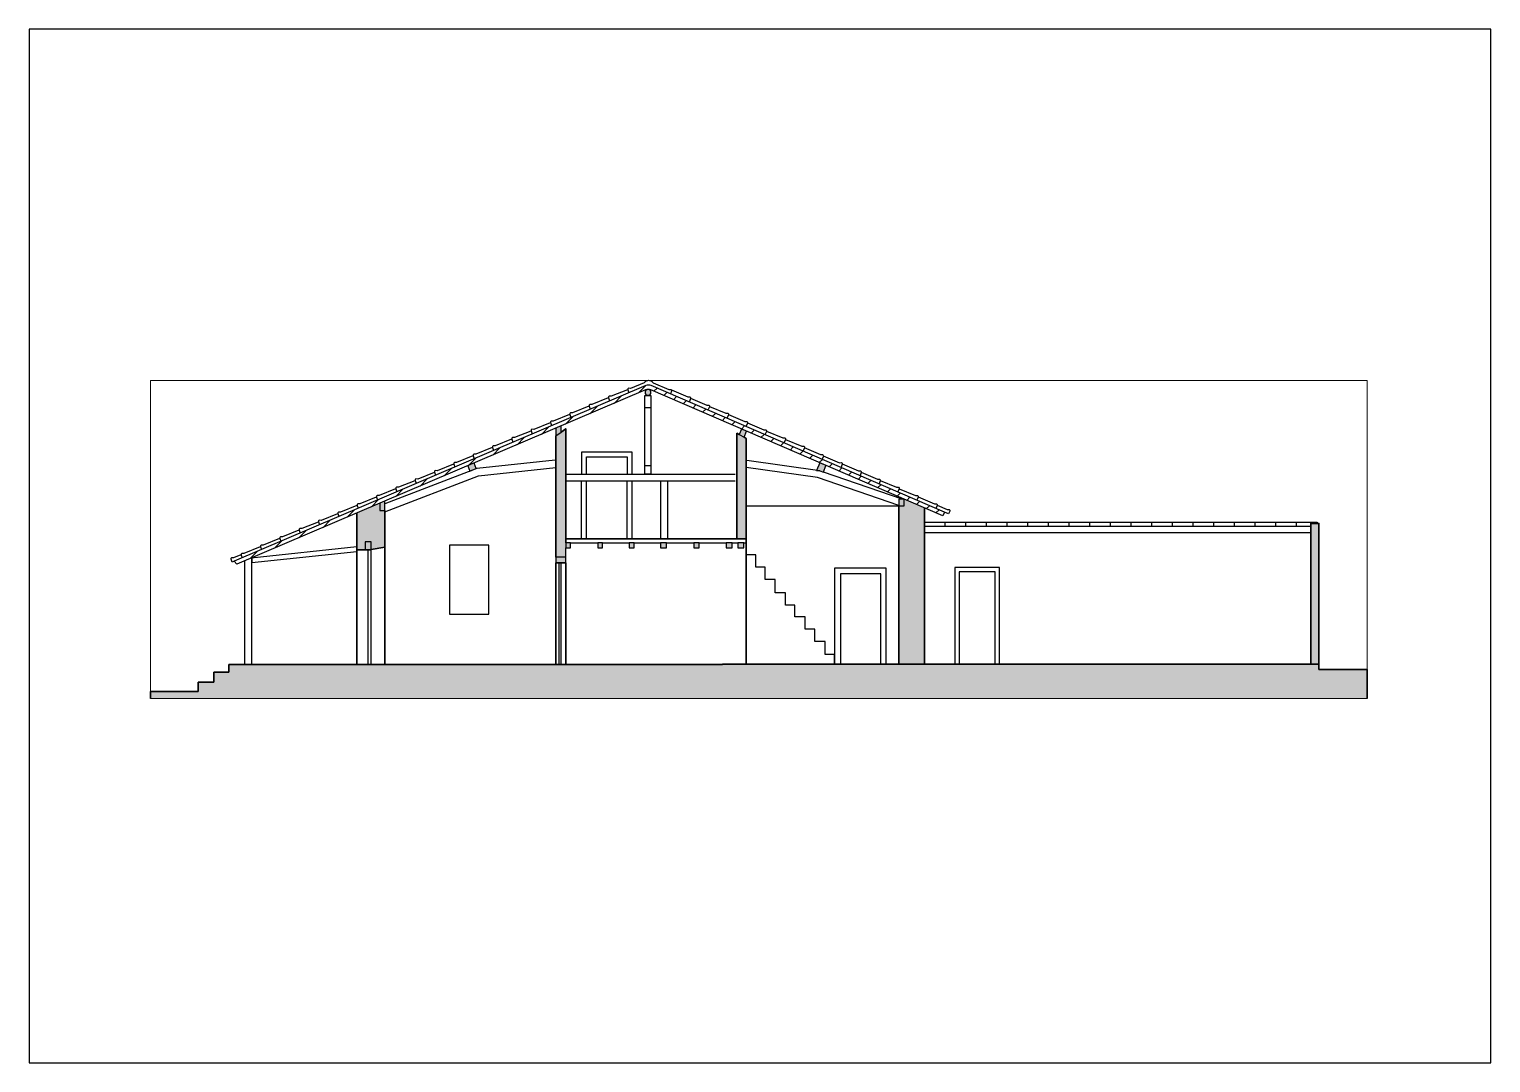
# Paper-space layout 'Layout1' of a CAD drawing. Header units: millimetres. Extents: x 21 to 318, y 103 to 313.
# The model-space entities are those that its viewports show. They can reach past a viewport. Long polylines and large blocks are cut down to what shows.
import ezdxf

# ---------------------------------------------------------------- set-up
doc = ezdxf.new("R2010")
doc.units = ezdxf.units.MM
for name, color, linetype, lineweight in [('A-ALV-___-___-EXI', 250, 'Continuous', 35), ('A-BAS-___-___-EXI', 250, 'Continuous', 35), ('A-COB-___-___-EXI', 250, 'Continuous', 25), ('A-ESC-___-___-EXI', 250, 'Continuous', 25), ('A-JAN-___-___-EXI', 250, 'Continuous', 25), ('A-PIL-___-___-EXI', 250, 'Continuous', 25), ('A-POR-___-___-EXI', 250, 'Continuous', 25)]:
    doc.layers.add(name, color=color, linetype=linetype, lineweight=lineweight)

# ---------------------------------------------------------------- blocks, each defined once
blk = doc.blocks.new('A4 HORIZONTAL - A4-22688951-Não nomeada')
at = {"layer": 'A-POR-___-___-EXI'}
for p, q in [((317.79, 313), (20.79, 313)), ((20.79, 313), (20.79, 103)), ((317.79, 103), (317.79, 313)), ((20.79, 103), (317.79, 103))]:
    blk.add_line(p, q, dxfattribs=at)

msp = doc.modelspace()

# ---------------------------------------------------------------- hatches: boundary and pattern name
at = {"layer": 'A-ALV-___-___-EXI'}
h = msp.add_hatch(color=11, dxfattribs=at)
h.paths.add_polyline_path([(-36840, -9227), (-36840, -6367), (-37004, -6367), (-37004, -9227)])
h.paths.add_polyline_path([(-45377, -9227), (-44857, -9227), (-44857, -6052), (-45267, -5876), (-45267, -6010), (-45377, -6010), (-45377, -6215)])
h.paths.add_polyline_path([(-52321, -7049), (-52143, -7049), (-52143, -4444), (-52343, -4589), (-52343, -7049)])
h.paths.add_polyline_path([(-56219, -6900), (-56219, -6740), (-56099, -6740), (-56099, -6897), (-55823, -6849), (-55823, -6105), (-55923, -6105), (-55923, -5956), (-56391, -6155), (-56391, -6900)])
h.paths.add_polyline_path([(-48481, -6680), (-48481, -4640), (-48666, -4533), (-48666, -6680)])
at = {"layer": 'A-BAS-___-___-EXI', "true_color": 0xcb9898}
msp.add_hatch(color=253, dxfattribs=at).paths.add_polyline_path([(-46712, -9927), (-35860, -9927), (-35860, -9333), (-36840, -9333), (-36840, -9227), (-48962, -9227), (-48962, -9232), (-58989, -9232), (-58989, -9387), (-59297, -9387), (-59297, -9589), (-59613, -9589), (-59613, -9782), (-60580, -9782), (-60580, -9927), (-54879, -9927)])
at = {"layer": 'A-COB-___-___-EXI'}
h = msp.add_hatch(dxfattribs=at)
h.set_pattern_fill('FP_1', color=8, style=0, pattern_type=2)
h.set_pattern_definition([(45, (0, 0), (-141.42136, 141.42136), [])])
h.paths.add_polyline_path([(-58827, -7194), (-50522, -3654), (-50496, -3645), (-50469, -3643), (-50442, -3645), (-50416, -3654), (-44480, -6215), (-44448, -6139), (-50409, -3567), (-50434, -3559), (-50461, -3556), (-50488, -3559), (-50514, -3567), (-58885, -7136)])
at = {"layer": 'A-COB-___-___-EXI', "true_color": 0xc19a82}
h = msp.add_hatch(color=33, dxfattribs=at)
h.paths.add_polyline_path([(-52343, -7169), (-52143, -7169), (-52143, -7049), (-52343, -7049)])
h.paths.add_polyline_path([(-56099, -6900), (-56099, -6740), (-56219, -6740), (-56219, -6900)])
h.paths.add_polyline_path([(-52049, -6860), (-52049, -6760), (-52143, -6760), (-52143, -6860)])
h.paths.add_polyline_path([(-51397, -6860), (-51397, -6760), (-51490, -6760), (-51490, -6860)])
h.paths.add_polyline_path([(-48645, -6860), (-48525, -6860), (-48525, -6760), (-48645, -6760)])
h.paths.add_polyline_path([(-50751, -6860), (-50751, -6760), (-50857, -6760), (-50857, -6860)])
h.paths.add_polyline_path([(-50094, -6860), (-50094, -6760), (-50216, -6760), (-50216, -6860)])
h.paths.add_polyline_path([(-48882, -6860), (-48765, -6860), (-48765, -6760), (-48882, -6760)])
h.paths.add_polyline_path([(-49543, -6860), (-49431, -6860), (-49431, -6760), (-49543, -6760)])
h.paths.add_polyline_path([(-55923, -6105), (-55823, -6105), (-55823, -5913), (-55923, -5956)])
h.paths.add_polyline_path([(-45267, -6010), (-45267, -5876), (-45377, -5876), (-45377, -6010)])
h.paths.add_polyline_path([(-46905, -5325), (-46858, -5189), (-46984, -5135), (-47050, -5289), (-46981, -5299)])
h.paths.add_polyline_path([(-54093, -5305), (-53963, -5253), (-54008, -5141), (-54052, -5158), (-54137, -5195)])
h.paths.add_polyline_path([(-48520, -4617), (-48468, -4494), (-48572, -4450), (-48619, -4561)])
h.paths.add_polyline_path([(-52343, -4589), (-52239, -4514), (-52239, -4385), (-52343, -4430)])
h.paths.add_polyline_path([(-50473, -3763), (-50457, -3761), (-50443, -3755), (-50430, -3745), (-50421, -3733), (-50415, -3718), (-50413, -3703), (-50416, -3683), (-50421, -3673), (-50430, -3661), (-50443, -3651), (-50457, -3645), (-50472, -3643), (-50489, -3645), (-50506, -3654), (-50515, -3661), (-50525, -3673), (-50531, -3687), (-50533, -3703), (-50531, -3718), (-50522, -3736), (-50514, -3746), (-50503, -3755), (-50488, -3761)])

# ---------------------------------------------------------------- linework, layer by layer
at = {"layer": 'A-ALV-___-___-EXI'}
for p, q in [((-52343, -4589), (-52343, -7049)), ((-56391, -6155), (-56391, -6900)), ((-55823, -6849), (-55823, -6105)), ((-45377, -6010), (-45377, -9227)), ((-56391, -6576), (-56391, -9232)), ((-55823, -6825), (-55823, -9232)), ((-56391, -6900), (-56219, -6900)), ((-56099, -6897), (-55823, -6849)), ((-48962, -9227), (-48962, -9232))]:
    msp.add_line(p, q, dxfattribs=at)
for points in [[(-52143, -6760), (-52143, -4444), (-52239, -4514)], [(-48619, -4561), (-48666, -4533), (-48666, -6680), (-48481, -6680), (-48481, -4640), (-48520, -4617)], [(-45377, -9227), (-44857, -9227), (-44857, -6052)], [(-48481, -9227), (-48481, -6680), (-52143, -6680)]]:
    msp.add_lwpolyline(points, dxfattribs=at)
for points in [[(-36840, -9227), (-36840, -6367), (-37004, -6367), (-37004, -9227)], [(-52143, -7169), (-52143, -9232), (-52343, -9232), (-52343, -7169)]]:
    msp.add_lwpolyline(points, close=True, dxfattribs=at)
at = {"layer": 'A-BAS-___-___-EXI'}
for p, q in [((-58989, -9387), (-59297, -9387)), ((-59297, -9387), (-59297, -9589)), ((-48962, -9232), (-58989, -9232)), ((-58989, -9232), (-58989, -9387)), ((-45377, -9227), (-48962, -9227)), ((-37004, -9227), (-44857, -9227)), ((-36840, -9333), (-36840, -9227)), ((-35860, -9333), (-36840, -9333)), ((-35860, -9927), (-35860, -9333)), ((-59613, -9782), (-60580, -9782)), ((-60580, -9782), (-60580, -9927)), ((-59297, -9589), (-59613, -9589)), ((-59613, -9589), (-59613, -9782)), ((-60580, -9927), (-35860, -9927))]:
    msp.add_line(p, q, dxfattribs=at)
at = {"layer": 'A-COB-___-___-EXI'}
for p, q in [((-53915, -5397), (-52346, -5232)), ((-46981, -5299), (-48462, -5091)), ((-45306, -5876), (-46905, -5325)), ((-55823, -6130), (-53915, -5397)), ((-52143, -5368), (-48703, -5368)), ((-48703, -5508), (-52143, -5508)), ((-50216, -5508), (-50216, -6680)), ((-50076, -5508), (-50076, -6680)), ((-55823, -6105), (-55823, -6130)), ((-48481, -6010), (-45377, -6010)), ((-44857, -6339), (-44437, -6339)), ((-44857, -6419), (-37004, -6419)), ((-56099, -6740), (-56219, -6740)), ((-56219, -6740), (-56219, -6900)), ((-56099, -6900), (-56099, -6740)), ((-52049, -6760), (-51490, -6760)), ((-51397, -6760), (-50857, -6760)), ((-50751, -6760), (-50216, -6760)), ((-50094, -6760), (-49543, -6760)), ((-49431, -6760), (-48882, -6760)), ((-48765, -6760), (-48645, -6760)), ((-48525, -6760), (-48481, -6760)), ((-37004, -6559), (-44857, -6559)), ((-58537, -7070), (-58673, -7128)), ((-56391, -6844), (-58536, -7070)), ((-58524, -7161), (-56391, -6937)), ((-58524, -7065), (-58524, -7161)), ((-52343, -7049), (-52343, -7169)), ((-52143, -7049), (-52343, -7049)), ((-52143, -7049), (-52143, -6860)), ((-52143, -7169), (-52143, -7049)), ((-52343, -7169), (-52143, -7169))]:
    msp.add_line(p, q, dxfattribs=at)
for points in [[(-44448, -6139), (-50409, -3567, 0.206534), (-50514, -3567), (-58885, -7136)], [(-50369, -3507, 0.46046), (-50551, -3507), (-50828, -3622), (-50868, -3621), (-50883, -3634), (-50883, -3654), (-50859, -3714)], [(-44596, -5996), (-44393, -6082), (-44353, -6081), (-44339, -6095), (-44338, -6115), (-44363, -6175), (-44448, -6139), (-44480, -6215), (-50416, -3654, 0.206534), (-50522, -3654), (-58827, -7194), (-58885, -7136), (-58922, -7151), (-58946, -7091), (-58946, -7071), (-58931, -7058), (-58891, -7059), (-58742, -6999)], [(-50478, -3643, 0.390192), (-50533, -3703, 1), (-50413, -3703, 0.411165), (-50472, -3643)]]:
    msp.add_lwpolyline(points, format="xyb", dxfattribs=at)
for points in [[(-50369, -3507), (-50047, -3643), (-50007, -3643), (-49992, -3656), (-49992, -3676), (-50017, -3736)], [(-51280, -3817), (-51614, -3951), (-51654, -3949), (-51668, -3963), (-51669, -3983), (-51645, -4043)], [(-50887, -3649), (-51221, -3783), (-51261, -3781), (-51276, -3795), (-51276, -3815), (-51252, -3875)], [(-49993, -3654), (-49662, -3794), (-49622, -3794), (-49607, -3808), (-49607, -3828), (-49632, -3887)], [(-49608, -3822), (-49276, -3962), (-49236, -3961), (-49222, -3975), (-49222, -3995), (-49247, -4055)], [(-52066, -4153), (-52400, -4287), (-52440, -4286), (-52454, -4299), (-52455, -4319), (-52431, -4379)], [(-51673, -3985), (-52007, -4119), (-52047, -4118), (-52061, -4131), (-52062, -4151), (-52038, -4211)], [(-49223, -3989), (-48891, -4129), (-48851, -4128), (-48836, -4142), (-48836, -4162), (-48861, -4222)], [(-48837, -4156), (-48505, -4296), (-48465, -4295), (-48451, -4309), (-48451, -4329), (-48476, -4389)], [(-52458, -4321), (-52793, -4455), (-52832, -4454), (-52847, -4467), (-52848, -4487), (-52824, -4548)], [(-52343, -4430), (-52343, -4589), (-52239, -4514), (-52239, -4385)], [(-48520, -4472), (-48572, -4450), (-48619, -4561), (-48520, -4617), (-48468, -4494)], [(-48452, -4323), (-48120, -4463), (-48080, -4462), (-48066, -4476), (-48065, -4496), (-48091, -4556)], [(-53244, -4657), (-53578, -4791), (-53618, -4790), (-53633, -4804), (-53634, -4824), (-53609, -4884)], [(-52851, -4489), (-53185, -4623), (-53225, -4622), (-53240, -4636), (-53241, -4656), (-53217, -4716)], [(-48066, -4490), (-47735, -4630), (-47695, -4630), (-47680, -4644), (-47680, -4664), (-47705, -4723)], [(-47681, -4658), (-47349, -4798), (-47309, -4797), (-47295, -4811), (-47295, -4831), (-47320, -4890)], [(-54030, -4993), (-54364, -5128), (-54404, -5126), (-54419, -5140), (-54419, -5160), (-54395, -5220)], [(-53637, -4825), (-53971, -4959), (-54011, -4958), (-54026, -4972), (-54026, -4992), (-54002, -5052)], [(-47296, -4825), (-46964, -4965), (-46924, -4964), (-46910, -4978), (-46909, -4998), (-46935, -5058)], [(-46910, -4992), (-46579, -5132), (-46539, -5131), (-46524, -5145), (-46524, -5165), (-46549, -5225)], [(-52361, -5083), (-53953, -5251), (-55823, -5969)], [(-54816, -5330), (-55150, -5464), (-55190, -5462), (-55204, -5476), (-55205, -5496), (-55181, -5556)], [(-54423, -5162), (-54757, -5296), (-54797, -5294), (-54811, -5308), (-54812, -5328), (-54788, -5388)], [(-54137, -5195), (-54093, -5305), (-53963, -5253), (-54008, -5141), (-54052, -5158)], [(-45377, -6000), (-47027, -5431), (-48481, -5227)], [(-46921, -5162), (-46984, -5135), (-47050, -5289), (-46981, -5299), (-46905, -5325), (-46858, -5189)], [(-46525, -5159), (-46193, -5299), (-46153, -5298), (-46139, -5312), (-46139, -5332), (-46164, -5392)], [(-46140, -5326), (-45808, -5466), (-45768, -5466), (-45754, -5480), (-45753, -5500), (-45778, -5559)], [(-55209, -5498), (-55543, -5632), (-55583, -5630), (-55597, -5644), (-55598, -5664), (-55574, -5724)], [(-45754, -5494), (-45423, -5633), (-45383, -5633), (-45368, -5647), (-45368, -5667), (-45393, -5726)], [(-55994, -5834), (-56328, -5968), (-56368, -5967), (-56383, -5980), (-56384, -6000), (-56360, -6059)], [(-55601, -5666), (-55936, -5800), (-55976, -5799), (-55990, -5812), (-55991, -5832), (-55967, -5892)], [(-55923, -5956), (-55923, -6105), (-55823, -6105), (-55823, -5913)], [(-45369, -5661), (-45037, -5801), (-44997, -5800), (-44983, -5814), (-44983, -5834), (-45008, -5894)], [(-44984, -5828), (-44652, -5968), (-44612, -5967), (-44598, -5981), (-44597, -6001), (-44622, -6061)], [(-56780, -6170), (-57114, -6304), (-57154, -6303), (-57169, -6317), (-57169, -6337), (-57146, -6394)], [(-56387, -6002), (-56721, -6136), (-56761, -6135), (-56776, -6148), (-56777, -6168), (-56753, -6227)], [(-57566, -6506), (-57900, -6640), (-57940, -6639), (-57955, -6653), (-57955, -6673), (-57932, -6730)], [(-57173, -6338), (-57507, -6472), (-57547, -6471), (-57562, -6485), (-57562, -6505), (-57539, -6562)], [(-44437, -6419), (-44437, -6339), (-44017, -6339)], [(-44017, -6419), (-44017, -6339), (-43597, -6339)], [(-43597, -6419), (-43597, -6339), (-43177, -6339)], [(-43177, -6419), (-43177, -6339), (-42757, -6339)], [(-42757, -6419), (-42757, -6339), (-42337, -6339)], [(-42337, -6419), (-42337, -6339), (-41917, -6339)], [(-41917, -6419), (-41917, -6339), (-41497, -6339)], [(-41497, -6419), (-41497, -6339), (-41077, -6339)], [(-41077, -6419), (-41077, -6339), (-40657, -6339)], [(-40657, -6419), (-40657, -6339), (-40237, -6339)], [(-40237, -6419), (-40237, -6339), (-39817, -6339)], [(-39817, -6419), (-39817, -6339), (-39397, -6339)], [(-39397, -6419), (-39397, -6339), (-38977, -6339)], [(-38977, -6419), (-38977, -6339), (-38557, -6339)], [(-38557, -6419), (-38557, -6339), (-38137, -6339)], [(-38137, -6419), (-38137, -6339), (-37717, -6339)], [(-37717, -6419), (-37717, -6339), (-37297, -6339)], [(-37297, -6419), (-37297, -6339), (-36877, -6339), (-36877, -6367)], [(-57959, -6675), (-58293, -6809), (-58333, -6807), (-58347, -6821), (-58348, -6841), (-58325, -6897)], [(-58352, -6843), (-58686, -6977), (-58726, -6975), (-58740, -6989), (-58741, -7009), (-58719, -7065)]]:
    msp.add_lwpolyline(points, dxfattribs=at)
for points in [[(-50535, -5368), (-50535, -3764), (-50415, -3764), (-50415, -5368)], [(-50415, -4012), (-50415, -5193), (-50535, -5193), (-50535, -4012)], [(-45377, -6010), (-45267, -6010), (-45267, -5876), (-45377, -5876)], [(-52143, -6860), (-52049, -6860), (-52049, -6760), (-52143, -6760)], [(-51490, -6860), (-51397, -6860), (-51397, -6760), (-51490, -6760)], [(-50857, -6860), (-50751, -6860), (-50751, -6760), (-50857, -6760)], [(-50216, -6860), (-50094, -6860), (-50094, -6760), (-50216, -6760)], [(-49543, -6860), (-49431, -6860), (-49431, -6760), (-49543, -6760)], [(-48882, -6860), (-48765, -6860), (-48765, -6760), (-48882, -6760)], [(-48645, -6860), (-48525, -6860), (-48525, -6760), (-48645, -6760)], [(-56219, -6900), (-56099, -6900)]]:
    msp.add_lwpolyline(points, close=True, dxfattribs=at)
at = {"layer": 'A-ESC-___-___-EXI'}
msp.add_line((-46681, -9227), (-46681, -9027), dxfattribs=at)
msp.add_lwpolyline([(-46681, -9027), (-46871, -9027), (-46871, -8767), (-47081, -8767), (-47081, -8517), (-47276, -8517), (-47276, -8267), (-47491, -8267), (-47491, -8027), (-47681, -8027), (-47681, -7777), (-47891, -7777), (-47891, -7507), (-48091, -7507), (-48091, -7257), (-48281, -7257), (-48281, -7007), (-48481, -7007)], dxfattribs=at)
at = {"layer": 'A-JAN-___-___-EXI'}
msp.add_lwpolyline([(-53709, -8207), (-53709, -6807), (-54509, -6807), (-54509, -8207)], close=True, dxfattribs=at)
at = {"layer": 'A-PIL-___-___-EXI'}
for p, q in [((-58524, -9232), (-58524, -7065)), ((-58673, -7128), (-58673, -9232)), ((-58673, -9232), (-58524, -9232))]:
    msp.add_line(p, q, dxfattribs=at)
at = {"layer": 'A-POR-___-___-EXI'}
for p, q in [((-51824, -6680), (-51824, -5508)), ((-51724, -6680), (-51724, -5508)), ((-50896, -6680), (-50896, -5508)), ((-50796, -6680), (-50796, -5508))]:
    msp.add_line(p, q, dxfattribs=at)
for points in [[(-50796, -5368), (-50796, -4919), (-51824, -4919), (-51824, -5368)], [(-51724, -5368), (-51724, -5016), (-50896, -5016), (-50896, -5368)]]:
    msp.add_lwpolyline(points, dxfattribs=at)
for points in [[(-56166, -6900), (-56166, -9232), (-56099, -9232), (-56099, -6900)], [(-52243, -7169), (-52243, -9232), (-52279, -9232), (-52279, -7169)], [(-46681, -7279), (-46681, -9227), (-45630, -9227), (-45630, -7279)], [(-46560, -7389), (-46560, -9227), (-45740, -9227), (-45740, -7389)], [(-44240, -7259), (-44240, -9227), (-43330, -9227), (-43330, -7259)], [(-44150, -7349), (-44150, -9227), (-43420, -9227), (-43420, -7349)]]:
    msp.add_lwpolyline(points, close=True, dxfattribs=at)

psp = doc.layouts.get("Layout1")

# ---------------------------------------------------------------- block references
at = {"layer": 'A-JAN-___-___-EXI'}
psp.add_blockref('A4 HORIZONTAL - A4-22688951-Não nomeada', (0, 0), dxfattribs=at)

# ---------------------------------------------------------------- viewports
at = {"layer": 'A-ALV-___-___-EXI'}
psp.add_viewport(center=(169.06, 209.29), size=(247.21, 64.6139), view_center_point=(-48220.02, -6696.22), view_height=6461.3884, dxfattribs=at)

doc.saveas('drawing.dxf')
